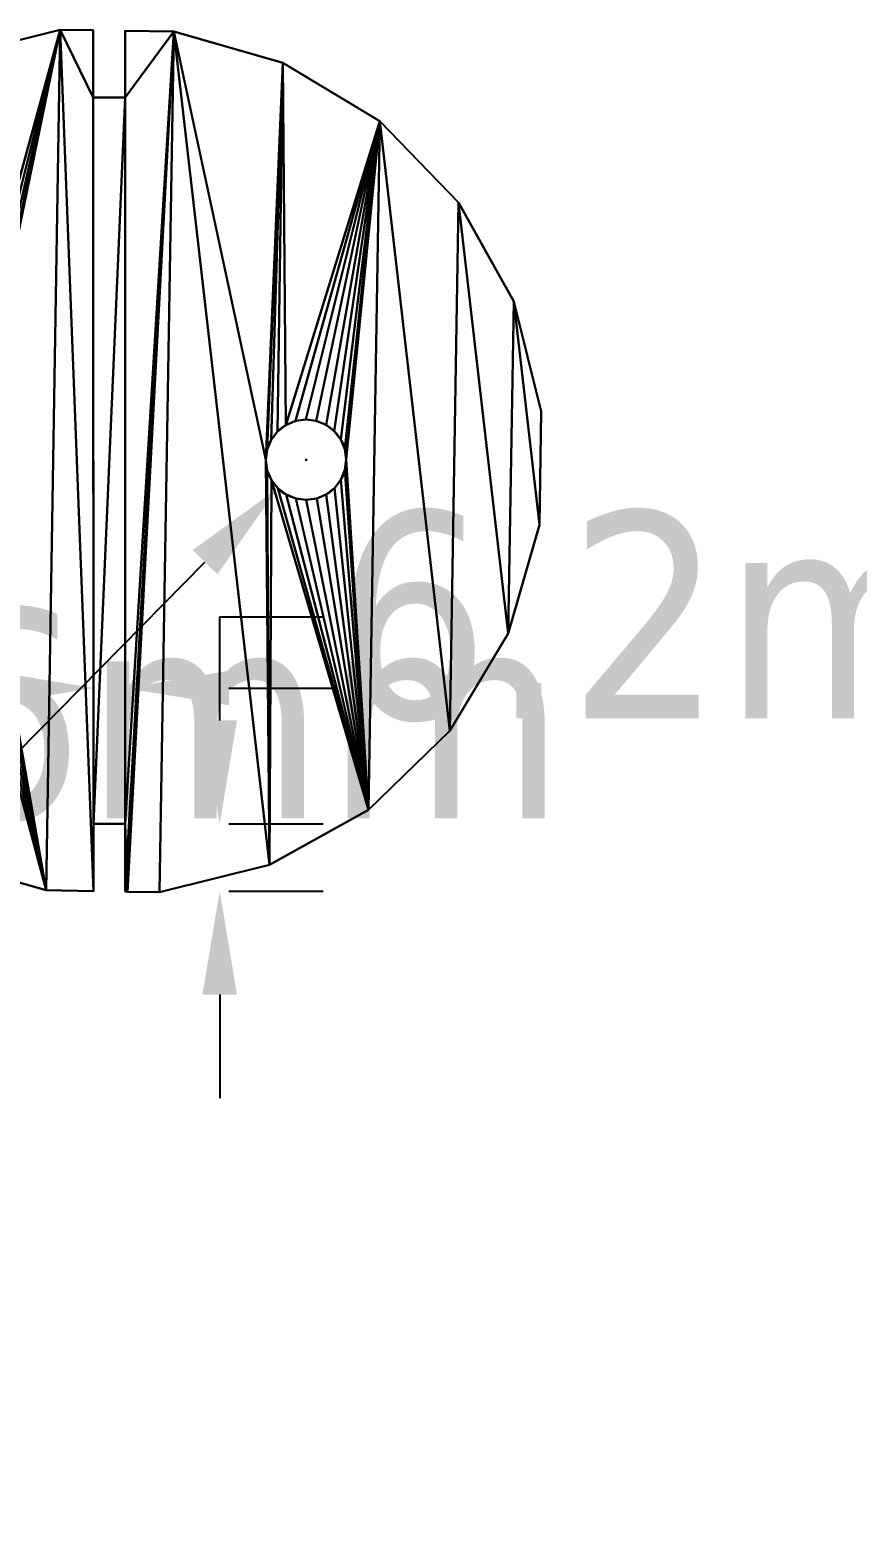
# Model space of a CAD drawing. Extents: x 8092 to 8804, y 9667 to 10646.
# Drawn here: x 8436.5 to 8512.7, y 10008.3 to 10145.3 of the extents above; entities that cross this region are included whole.
import ezdxf

# ---------------------------------------------------------------- set-up
doc = ezdxf.new("R2010")
doc.units = 0
doc.layers.get('0').update_dxf_attribs({"color": 13, "linetype": 'CONTINUOUS'})
doc.layers.get('DEFPOINTS').update_dxf_attribs({"linetype": 'CONTINUOUS'})
doc.styles.add('TAHOMA', font='tahoma.ttf')
doc.dimstyles.new('DIMSTYLE17', dxfattribs={"dimtxt": 19.10902, "dimasz": 9.55451, "dimexe": 9.55451, "dimexo": 9.55451, "dimgap": 1.910902, "dimtad": 0, "dimtih": 1, "dimtoh": 1, "dimdec": 1, "dimzin": 0, "dimtxsty": 'TAHOMA', "dimcen": 0.09, "dimazin": 3, "dimtfac": 1, "dimtdec": 4, "dimtofl": 0, "dimtmove": 0, "dimatfit": 3, "dimtolj": 1, "dimtzin": 0})
doc.dimstyles.new('DIMSTYLE26', dxfattribs={"dimtxt": 19.283714, "dimasz": 9.641857, "dimexe": 9.641857, "dimexo": 9.641857, "dimgap": 1.928371, "dimtad": 0, "dimtih": 1, "dimtoh": 1, "dimdec": 1, "dimzin": 0, "dimtxsty": 'TAHOMA', "dimcen": 0.09, "dimazin": 3, "dimtfac": 1, "dimtdec": 4, "dimtofl": 0, "dimtmove": 0, "dimatfit": 3, "dimtolj": 1, "dimtzin": 0})
doc.dimstyles.new('DIMSTYLE7', dxfattribs={"dimtxt": 19.077141, "dimasz": 9.538571, "dimexe": 9.538571, "dimexo": 9.538571, "dimgap": 1.907714, "dimtad": 0, "dimtih": 1, "dimtoh": 1, "dimdec": 1, "dimzin": 0, "dimtxsty": 'TAHOMA', "dimcen": 0.09, "dimazin": 3, "dimtfac": 1, "dimtdec": 4, "dimtofl": 0, "dimtmove": 0, "dimatfit": 3, "dimtolj": 1, "dimtzin": 0})

# ---------------------------------------------------------------- blocks, each defined once
blk = doc.blocks.new('*D32')
at = {"color": 0}
for p, q in [((8442.34, 10081.62), (8442.34, 10094.14)), ((8445.28, 10081.62), (8445.28, 10094.14)), ((8432.8, 10084.6), (8423.27, 10084.6)), ((8454.82, 10084.6), (8464.36, 10084.6))]:
    blk.add_line(p, q, dxfattribs=at)
for points in [[(8432.8, 10083.01), (8432.8, 10086.19), (8442.34, 10084.6)], [(8454.82, 10086.19), (8454.82, 10083.01), (8445.28, 10084.6)]]:
    blk.add_solid(points, dxfattribs=at)
at = {"layer": 'DEFPOINTS', "color": 0}
for p in [(8442.34, 10084.6), (8442.34, 10072.09), (8445.28, 10072.09)]:
    blk.add_point(p, dxfattribs=at)
at = {"color": 0, "insert": (8382.55, 10084.6), "char_height": 19.077, "attachment_point": 5, "style": 'TAHOMA'}
blk.add_mtext('\\A1;2.9mm', dxfattribs=at)
blk = doc.blocks.new('*D33')
at = {"color": 0}
for p, q in [((8453.98, 10091.16), (8463.52, 10091.16)), ((8453.98, 10081.62), (8453.98, 10091.16)), ((8454.82, 10072.09), (8463.52, 10072.09)), ((8454.82, 10065.89), (8463.52, 10065.89)), ((8453.98, 10056.35), (8453.98, 10046.81))]:
    blk.add_line(p, q, dxfattribs=at)
for points in [[(8452.39, 10081.62), (8455.57, 10081.62), (8453.98, 10072.09)], [(8455.57, 10056.35), (8452.39, 10056.35), (8453.98, 10065.89)]]:
    blk.add_solid(points, dxfattribs=at)
at = {"layer": 'DEFPOINTS', "color": 0}
for p in [(8445.28, 10072.09), (8453.98, 10072.09), (8445.28, 10065.89)]:
    blk.add_point(p, dxfattribs=at)
at = {"color": 0, "insert": (8504.39, 10091.16), "char_height": 19.077, "attachment_point": 5, "style": 'TAHOMA'}
blk.add_mtext('\\A1;6.2mm', dxfattribs=at)
blk = doc.blocks.new('*D34')
at = {"color": 0}
for p, q in [((8461.84, 10105.64), (8462.02, 10105.64)), ((8461.93, 10105.55), (8461.93, 10105.73)), ((8432.21, 10075.5), (8452.62, 10096.2)), ((8422.66, 10075.5), (8432.21, 10075.5))]:
    blk.add_line(p, q, dxfattribs=at)
blk.add_solid([(8453.76, 10095.08), (8451.49, 10097.32), (8459.33, 10103)], dxfattribs=at)
at = {"layer": 'DEFPOINTS', "color": 0}
for p in [(8464.53, 10108.27), (8459.33, 10103)]:
    blk.add_point(p, dxfattribs=at)
at = {"color": 0, "insert": (8372.3, 10075.5), "char_height": 19.109, "attachment_point": 5, "style": 'TAHOMA'}
blk.add_mtext('\\A1;%%c7.4mm', dxfattribs=at)
blk = doc.blocks.new('*D47')
at = {"color": 0}
for p, q in [((8347.22, 10081.77), (8339.61, 10075.86)), ((8356.87, 10081.77), (8347.22, 10081.77)), ((8292.16, 10039.12), (8292.34, 10039.12)), ((8292.25, 10039.03), (8292.25, 10039.21))]:
    blk.add_line(p, q, dxfattribs=at)
blk.add_solid([(8338.62, 10077.13), (8340.59, 10074.59), (8331.99, 10069.95)], dxfattribs=at)
at = {"layer": 'DEFPOINTS', "color": 0}
for p in [(8331.99, 10069.95), (8252.51, 10008.28)]:
    blk.add_point(p, dxfattribs=at)
at = {"color": 0, "insert": (8422.17, 10081.77), "char_height": 19.2837, "attachment_point": 5, "style": 'TAHOMA'}
blk.add_mtext('\\A1;%%c100.6mm', dxfattribs=at)

msp = doc.modelspace()

# ---------------------------------------------------------------- linework, layer by layer
for p, q in [((8439.29, 10145.26), (8429.17, 10142.73)), ((8439.29, 10145.26, 2.9), (8429.17, 10142.73, 2.9)), ((8442.33, 10145.22), (8439.29, 10145.26)), ((8442.33, 10145.22, 2.9), (8439.29, 10145.26, 2.9)), ((8439.29, 10145.26), (8439.29, 10145.26, 2.9)), ((8442.33, 10145.22), (8442.33, 10139.02)), ((8442.33, 10145.22, 2.9), (8442.33, 10139.02, 2.9)), ((8442.33, 10145.22), (8442.33, 10145.22, 2.9)), ((8445.27, 10145.22), (8445.27, 10145.16)), ((8445.27, 10145.16), (8445.27, 10139.02)), ((8449.74, 10145.09), (8445.27, 10145.16)), ((8445.27, 10145.16, 2.9), (8445.27, 10139.02, 2.9)), ((8449.74, 10145.09, 2.9), (8445.27, 10145.16, 2.9)), ((8445.27, 10145.16), (8445.27, 10145.16, 2.9)), ((8459.78, 10142.22), (8449.74, 10145.09)), ((8459.78, 10142.22, 2.9), (8449.74, 10145.09, 2.9)), ((8449.74, 10145.09), (8449.74, 10145.09, 2.9)), ((8468.73, 10136.85), (8459.78, 10142.22)), ((8468.73, 10136.85, 2.9), (8459.78, 10142.22, 2.9)), ((8459.78, 10142.22), (8459.78, 10142.22, 2.9)), ((8442.33, 10139.02), (8445.27, 10139.02)), ((8442.33, 10139.02, 2.9), (8445.27, 10139.02, 2.9)), ((8442.33, 10139.02), (8442.33, 10139.02, 2.9)), ((8445.27, 10139.02), (8445.27, 10139.02, 2.9)), ((8475.99, 10129.35), (8468.73, 10136.85)), ((8475.99, 10129.35, 2.9), (8468.73, 10136.85, 2.9)), ((8468.73, 10136.85), (8468.73, 10136.85, 2.9)), ((8481.06, 10120.22), (8475.99, 10129.35)), ((8481.06, 10120.22, 2.9), (8475.99, 10129.35, 2.9)), ((8475.99, 10129.35), (8475.99, 10129.35, 2.9)), ((8483.6, 10110.09), (8481.06, 10120.22)), ((8483.6, 10110.09, 2.9), (8481.06, 10120.22, 2.9)), ((8481.06, 10120.22), (8481.06, 10120.22, 2.9)), ((8483.43, 10099.65), (8483.6, 10110.09)), ((8483.43, 10099.65, 2.9), (8483.6, 10110.09, 2.9)), ((8483.6, 10110.09), (8483.6, 10110.09, 2.9)), ((8459.3, 10108.24), (8459.3, 10108.24, 2.9)), ((8460.07, 10108.83), (8460.07, 10108.83, 2.9)), ((8460.96, 10109.21), (8460.96, 10109.21, 2.9)), ((8461.91, 10109.34), (8461.91, 10109.34, 2.9)), ((8462.87, 10109.22), (8462.87, 10109.22, 2.9)), ((8463.77, 10108.85), (8463.77, 10108.85, 2.9)), ((8464.53, 10108.27), (8464.53, 10108.27, 2.9)), ((8458.72, 10107.47), (8458.72, 10107.47, 2.9)), ((8465.13, 10107.5), (8465.13, 10107.5, 2.9)), ((8458.23, 10105.62), (8458.23, 10105.62, 2.9)), ((8458.35, 10106.58), (8458.35, 10106.58, 2.9)), ((8465.5, 10106.61), (8465.5, 10106.61, 2.9)), ((8465.63, 10105.66), (8465.63, 10105.66, 2.9)), ((8458.36, 10104.66), (8458.36, 10104.66, 2.9)), ((8465.51, 10104.7), (8465.51, 10104.7, 2.9)), ((8458.74, 10103.77), (8458.74, 10103.77, 2.9)), ((8459.33, 10103.01), (8459.33, 10103.01, 2.9)), ((8464.56, 10103.03), (8464.56, 10103.03, 2.9)), ((8465.15, 10103.8), (8465.15, 10103.8, 2.9)), ((8460.1, 10102.42), (8460.1, 10102.42, 2.9)), ((8460.99, 10102.06), (8460.99, 10102.06, 2.9)), ((8461.95, 10101.94), (8461.95, 10101.94, 2.9)), ((8462.91, 10102.07), (8462.91, 10102.07, 2.9)), ((8463.8, 10102.44), (8463.8, 10102.44, 2.9)), ((8480.56, 10089.61), (8483.43, 10099.65)), ((8480.56, 10089.61, 2.9), (8483.43, 10099.65, 2.9)), ((8483.43, 10099.65), (8483.43, 10099.65, 2.9)), ((8475.19, 10080.65), (8480.56, 10089.61)), ((8475.19, 10080.65, 2.9), (8480.56, 10089.61, 2.9)), ((8480.56, 10089.61), (8480.56, 10089.61, 2.9)), ((8467.69, 10073.39), (8475.19, 10080.65)), ((8467.69, 10073.39, 2.9), (8475.19, 10080.65, 2.9)), ((8475.19, 10080.65), (8475.19, 10080.65, 2.9)), ((8458.56, 10068.32), (8467.69, 10073.39)), ((8458.56, 10068.32, 2.9), (8467.69, 10073.39, 2.9)), ((8467.69, 10073.39), (8467.69, 10073.39, 2.9)), ((8442.34, 10072.09), (8445.28, 10072.09)), ((8442.34, 10072.09), (8442.34, 10065.89)), ((8442.34, 10072.09, 2.9), (8445.28, 10072.09, 2.9)), ((8442.34, 10072.09, 2.9), (8442.34, 10065.89, 2.9)), ((8442.34, 10072.09), (8442.34, 10072.09, 2.9)), ((8445.28, 10072.09), (8445.28, 10065.89)), ((8445.28, 10072.09, 2.9), (8445.28, 10065.89, 2.9)), ((8445.28, 10072.09), (8445.28, 10072.09, 2.9)), ((8427.95, 10068.83), (8437.99, 10065.96)), ((8427.95, 10068.83, 2.9), (8437.99, 10065.96, 2.9)), ((8448.43, 10065.79), (8458.56, 10068.32)), ((8448.43, 10065.79, 2.9), (8458.56, 10068.32, 2.9)), ((8458.56, 10068.32), (8458.56, 10068.32, 2.9)), ((8437.99, 10065.96), (8442.34, 10065.89)), ((8437.99, 10065.96, 2.9), (8442.34, 10065.89, 2.9)), ((8437.99, 10065.96), (8437.99, 10065.96, 2.9)), ((8442.34, 10065.89), (8442.34, 10065.89, 2.9)), ((8445.28, 10065.89), (8445.48, 10065.83)), ((8445.28, 10065.89), (8445.28, 10065.84)), ((8445.28, 10065.89, 2.9), (8445.48, 10065.83, 2.9)), ((8445.28, 10065.89), (8445.28, 10065.89, 2.9)), ((8445.28, 10065.84), (8445.48, 10065.83)), ((8445.48, 10065.83), (8448.43, 10065.79)), ((8445.48, 10065.83, 2.9), (8448.43, 10065.79, 2.9)), ((8445.48, 10065.83), (8445.48, 10065.83, 2.9)), ((8448.43, 10065.79), (8448.43, 10065.79, 2.9))]:
    msp.add_line(p, q)
for centre in [(8461.93, 10105.64), (8461.93, 10105.64, 2.9)]:
    msp.add_circle(centre, 3.7)

# ---------------------------------------------------------------- dimensions: what is measured, and where the dimension line sits
at = {"color": 250}
for p1, p2, dimstyle, picture, middle in [((8464.53, 10108.27), (8459.33, 10103), 'DIMSTYLE17', '*D34', (8372.3, 10075.5)), ((8252.51, 10008.28), (8331.99, 10069.95), 'DIMSTYLE26', '*D47', (8422.17, 10081.77))]:
    dim = msp.add_diameter_dim_2p(p1=p1, p2=p2, dimstyle=dimstyle, override={"dimpost": 'mm'}, dxfattribs=at)
    dim.commit()
    dim.dimension.update_dxf_attribs({"geometry": picture, "text_midpoint": middle, "dimtype": 163})
dim = msp.add_linear_dim(base=(8453.98, 10072.09), p1=(8445.28, 10065.89), p2=(8445.28, 10072.09), angle=90, dimstyle='DIMSTYLE7', override={"dimpost": 'mm'}, dxfattribs=at)
dim.commit()
dim.dimension.update_dxf_attribs({"geometry": '*D33', "text_midpoint": (8504.39, 10091.16)})
dim = msp.add_linear_dim(base=(8442.34, 10084.6), p1=(8445.28, 10072.09), p2=(8442.34, 10072.09), dimstyle='DIMSTYLE7', override={"dimpost": 'mm'}, dxfattribs=at)
dim.commit()
dim.dimension.update_dxf_attribs({"geometry": '*D32', "text_midpoint": (8382.55, 10084.6)})

# ---------------------------------------------------------------- meshes
mesh = msp.add_polyface()
corners = [(8459.78, 10142.22), (8458.23, 10105.62), (8449.74, 10145.09), (8458.35, 10106.58), (8458.72, 10107.47), (8459.3, 10108.24), (8460.07, 10108.83), (8468.73, 10136.85), (8460.96, 10109.21), (8461.91, 10109.34), (8462.87, 10109.22), (8463.77, 10108.85), (8464.53, 10108.27), (8465.13, 10107.5), (8465.5, 10106.61), (8465.63, 10105.66), (8467.69, 10073.39), (8475.19, 10080.65), (8475.99, 10129.35), (8480.56, 10089.61), (8481.06, 10120.22), (8483.43, 10099.65), (8483.6, 10110.09), (8445.27, 10139.02), (8445.27, 10145.16), (8445.28, 10072.09), (8445.28, 10065.89), (8445.48, 10065.83), (8448.43, 10065.79), (8458.56, 10068.32), (8458.36, 10104.66), (8458.74, 10103.77), (8459.33, 10103.01), (8460.1, 10102.42), (8460.99, 10102.06), (8461.95, 10101.94), (8462.91, 10102.07), (8463.8, 10102.44), (8464.56, 10103.03), (8465.15, 10103.8), (8465.51, 10104.7), (8442.34, 10072.09), (8442.33, 10139.02), (8420.04, 10137.65), (8423.82, 10106.38), (8423.69, 10105.42), (8429.17, 10142.73), (8424.18, 10107.27), (8424.76, 10108.04), (8425.53, 10108.63), (8426.42, 10109.01), (8427.38, 10109.14), (8428.33, 10109.02), (8429.23, 10108.65), (8439.29, 10145.26), (8430, 10108.07), (8430.59, 10107.3), (8430.96, 10106.41), (8431.09, 10105.46), (8437.99, 10065.96), (8442.34, 10065.89), (8442.33, 10145.22), (8404.3, 10111.4), (8406.66, 10090.83), (8404.12, 10100.96), (8407.16, 10121.44), (8411.73, 10081.7), (8412.53, 10130.39), (8418.99, 10074.19), (8427.95, 10068.83), (8423.83, 10104.46), (8424.2, 10103.57), (8424.79, 10102.81), (8425.56, 10102.22), (8426.45, 10101.86), (8427.41, 10101.74), (8428.37, 10101.87), (8429.26, 10102.24), (8430.02, 10102.84), (8430.61, 10103.6), (8430.97, 10104.5)]
mesh.append_faces([[corners[k] for k in face] for face in [(21, 20, 22), (2, 23, 24), (42, 54, 61), (62, 63, 64)]], dxfattribs={"vtx0": -1})
mesh.append_faces([[corners[k] for k in face] for face in [(0, 1, 2), (1, 0, 3), (3, 0, 4), (4, 0, 5), (5, 0, 6), (6, 7, 8), (8, 7, 9), (9, 7, 10), (10, 7, 11), (11, 7, 12), (12, 7, 13), (13, 7, 14), (14, 7, 15), (16, 7, 17), (17, 18, 19), (19, 20, 21), (25, 2, 26), (26, 2, 27), (27, 2, 28), (28, 2, 29), (29, 31, 16), (23, 41, 42), (41, 23, 25), (44, 46, 47), (47, 46, 48), (48, 46, 49), (49, 46, 50), (50, 46, 51), (51, 46, 52), (52, 46, 53), (53, 54, 55), (55, 54, 56), (56, 54, 57), (57, 54, 58), (59, 54, 60), (60, 42, 41), (63, 65, 66), (66, 67, 68), (68, 45, 69), (69, 76, 59)]], dxfattribs={"vtx0": -1, "vtx1": -1})
mesh.append_faces([[corners[k] for k in face] for face in [(15, 7, 16), (23, 2, 25), (29, 2, 1), (58, 54, 59), (60, 54, 42), (68, 43, 45)]], dxfattribs={"vtx0": -1, "vtx1": -1, "vtx2": -1})
mesh.append_faces([[corners[k] for k in face] for face in [(6, 0, 7), (17, 7, 18), (19, 18, 20), (29, 1, 30), (29, 30, 31), (16, 31, 32), (16, 32, 33), (16, 33, 34), (16, 34, 35), (16, 35, 36), (16, 36, 37), (16, 37, 38), (16, 38, 39), (16, 39, 40), (16, 40, 15), (43, 44, 45), (44, 43, 46), (53, 46, 54), (63, 62, 65), (66, 65, 67), (68, 67, 43), (69, 45, 70), (69, 70, 71), (69, 71, 72), (69, 72, 73), (69, 73, 74), (69, 74, 75), (69, 75, 76), (59, 76, 77), (59, 77, 78), (59, 78, 79), (59, 79, 80), (59, 80, 58)]], dxfattribs={"vtx0": -1, "vtx2": -1})
mesh = msp.add_polyface()
corners = [(8406.66, 10090.83, 2.9), (8404.3, 10111.4, 2.9), (8404.12, 10100.96, 2.9), (8407.16, 10121.44, 2.9), (8411.73, 10081.7, 2.9), (8412.53, 10130.39, 2.9), (8418.99, 10074.19, 2.9), (8420.04, 10137.65, 2.9), (8423.69, 10105.42, 2.9), (8427.95, 10068.83, 2.9), (8423.83, 10104.46, 2.9), (8424.2, 10103.57, 2.9), (8424.79, 10102.81, 2.9), (8425.56, 10102.22, 2.9), (8426.45, 10101.86, 2.9), (8427.41, 10101.74, 2.9), (8428.37, 10101.87, 2.9), (8437.99, 10065.96, 2.9), (8429.26, 10102.24, 2.9), (8430.02, 10102.84, 2.9), (8430.61, 10103.6, 2.9), (8430.97, 10104.5, 2.9), (8431.09, 10105.46, 2.9), (8423.82, 10106.38, 2.9), (8429.17, 10142.73, 2.9), (8424.18, 10107.27, 2.9), (8424.76, 10108.04, 2.9), (8425.53, 10108.63, 2.9), (8426.42, 10109.01, 2.9), (8427.38, 10109.14, 2.9), (8428.33, 10109.02, 2.9), (8429.23, 10108.65, 2.9), (8439.29, 10145.26, 2.9), (8430, 10108.07, 2.9), (8430.59, 10107.3, 2.9), (8430.96, 10106.41, 2.9), (8442.34, 10065.89, 2.9), (8442.33, 10139.02, 2.9), (8442.34, 10072.09, 2.9), (8445.27, 10139.02, 2.9), (8445.28, 10072.09, 2.9), (8445.27, 10145.16, 2.9), (8449.74, 10145.09, 2.9), (8445.48, 10065.83, 2.9), (8448.43, 10065.79, 2.9), (8458.56, 10068.32, 2.9), (8458.23, 10105.62, 2.9), (8458.36, 10104.66, 2.9), (8458.74, 10103.77, 2.9), (8467.69, 10073.39, 2.9), (8459.33, 10103.01, 2.9), (8460.1, 10102.42, 2.9), (8460.99, 10102.06, 2.9), (8461.95, 10101.94, 2.9), (8462.91, 10102.07, 2.9), (8463.8, 10102.44, 2.9), (8464.56, 10103.03, 2.9), (8465.15, 10103.8, 2.9), (8465.51, 10104.7, 2.9), (8465.63, 10105.66, 2.9), (8459.78, 10142.22, 2.9), (8458.35, 10106.58, 2.9), (8458.72, 10107.47, 2.9), (8459.3, 10108.24, 2.9), (8460.07, 10108.83, 2.9), (8468.73, 10136.85, 2.9), (8460.96, 10109.21, 2.9), (8461.91, 10109.34, 2.9), (8462.87, 10109.22, 2.9), (8463.77, 10108.85, 2.9), (8464.53, 10108.27, 2.9), (8465.13, 10107.5, 2.9), (8465.5, 10106.61, 2.9), (8475.19, 10080.65, 2.9), (8475.99, 10129.35, 2.9), (8480.56, 10089.61, 2.9), (8481.06, 10120.22, 2.9), (8483.43, 10099.65, 2.9), (8483.6, 10110.09, 2.9), (8445.28, 10065.89, 2.9), (8442.33, 10145.22, 2.9)]
mesh.append_faces([[corners[k] for k in face] for face in [(0, 1, 2), (76, 77, 78), (43, 40, 79)]], dxfattribs={"vtx0": -1})
mesh.append_faces([[corners[k] for k in face] for face in [(1, 0, 3), (3, 4, 5), (5, 6, 7), (8, 9, 10), (10, 9, 11), (11, 9, 12), (12, 9, 13), (13, 9, 14), (14, 9, 15), (15, 9, 16), (16, 17, 18), (18, 17, 19), (19, 17, 20), (20, 17, 21), (21, 17, 22), (7, 23, 24), (23, 7, 8), (24, 31, 32), (37, 38, 39), (39, 40, 41), (41, 40, 42), (46, 45, 47), (47, 45, 48), (48, 49, 50), (50, 49, 51), (51, 49, 52), (52, 49, 53), (53, 49, 54), (54, 49, 55), (55, 49, 56), (56, 49, 57), (57, 49, 58), (58, 49, 59), (60, 64, 65), (65, 73, 74), (74, 75, 76)]], dxfattribs={"vtx0": -1, "vtx1": -1})
mesh.append_faces([[corners[k] for k in face] for face in [(7, 6, 8), (32, 22, 17), (32, 36, 37), (42, 40, 43), (42, 45, 46), (65, 59, 49)]], dxfattribs={"vtx0": -1, "vtx1": -1, "vtx2": -1})
mesh.append_faces([[corners[k] for k in face] for face in [(3, 0, 4), (5, 4, 6), (8, 6, 9), (16, 9, 17), (24, 23, 25), (24, 25, 26), (24, 26, 27), (24, 27, 28), (24, 28, 29), (24, 29, 30), (24, 30, 31), (32, 31, 33), (32, 33, 34), (32, 34, 35), (32, 35, 22), (32, 17, 36), (37, 36, 38), (39, 38, 40), (42, 43, 44), (42, 44, 45), (48, 45, 49), (46, 60, 42), (60, 46, 61), (60, 61, 62), (60, 62, 63), (60, 63, 64), (65, 64, 66), (65, 66, 67), (65, 67, 68), (65, 68, 69), (65, 69, 70), (65, 70, 71), (65, 71, 72), (65, 72, 59), (65, 49, 73), (74, 73, 75), (76, 75, 77)]], dxfattribs={"vtx0": -1, "vtx2": -1})
mesh.append_faces([[corners[k] for k in face] for face in [(80, 32, 37)]], dxfattribs={"vtx1": -1})
mesh = msp.add_polyface()
corners = [(8429.17, 10142.73, 2.9), (8439.29, 10145.26), (8429.17, 10142.73), (8439.29, 10145.26, 2.9)]
mesh.append_faces([[corners[k] for k in face] for face in [(0, 1, 2), (1, 0, 3)]], dxfattribs={"vtx0": -1})
mesh = msp.add_polyface()
corners = [(8439.29, 10145.26, 2.9), (8442.33, 10145.22), (8439.29, 10145.26), (8442.33, 10145.22, 2.9)]
mesh.append_faces([[corners[k] for k in face] for face in [(0, 1, 2), (1, 0, 3)]], dxfattribs={"vtx0": -1})
mesh = msp.add_polyface()
corners = [(8442.33, 10145.22), (8442.33, 10139.02, 2.9), (8442.33, 10139.02), (8442.33, 10145.22, 2.9)]
mesh.append_faces([[corners[k] for k in face] for face in [(0, 1, 2), (1, 0, 3)]], dxfattribs={"vtx0": -1})
mesh = msp.add_polyface()
corners = [(8445.27, 10145.16, 2.9), (8445.27, 10139.02), (8445.27, 10139.02, 2.9), (8445.27, 10145.16)]
mesh.append_faces([[corners[k] for k in face] for face in [(0, 1, 2), (1, 0, 3)]], dxfattribs={"vtx0": -1})
mesh = msp.add_polyface()
corners = [(8445.27, 10145.16, 2.9), (8449.74, 10145.09), (8445.27, 10145.16), (8449.74, 10145.09, 2.9)]
mesh.append_faces([[corners[k] for k in face] for face in [(0, 1, 2), (1, 0, 3)]], dxfattribs={"vtx0": -1})
mesh = msp.add_polyface()
corners = [(8449.74, 10145.09, 2.9), (8459.78, 10142.22), (8449.74, 10145.09), (8459.78, 10142.22, 2.9)]
mesh.append_faces([[corners[k] for k in face] for face in [(0, 1, 2), (1, 0, 3)]], dxfattribs={"vtx0": -1})
mesh = msp.add_polyface()
corners = [(8459.78, 10142.22, 2.9), (8468.73, 10136.85), (8459.78, 10142.22), (8468.73, 10136.85, 2.9)]
mesh.append_faces([[corners[k] for k in face] for face in [(0, 1, 2), (1, 0, 3)]], dxfattribs={"vtx0": -1})
mesh = msp.add_polyface()
corners = [(8442.33, 10139.02, 2.9), (8445.27, 10139.02), (8442.33, 10139.02), (8445.27, 10139.02, 2.9)]
mesh.append_faces([[corners[k] for k in face] for face in [(0, 1, 2), (1, 0, 3)]], dxfattribs={"vtx0": -1})
mesh = msp.add_polyface()
corners = [(8468.73, 10136.85), (8475.99, 10129.35, 2.9), (8475.99, 10129.35), (8468.73, 10136.85, 2.9)]
mesh.append_faces([[corners[k] for k in face] for face in [(0, 1, 2), (1, 0, 3)]], dxfattribs={"vtx0": -1})
mesh = msp.add_polyface()
corners = [(8475.99, 10129.35), (8481.06, 10120.22, 2.9), (8481.06, 10120.22), (8475.99, 10129.35, 2.9)]
mesh.append_faces([[corners[k] for k in face] for face in [(0, 1, 2), (1, 0, 3)]], dxfattribs={"vtx0": -1})
mesh = msp.add_polyface()
corners = [(8481.06, 10120.22), (8483.6, 10110.09, 2.9), (8483.6, 10110.09), (8481.06, 10120.22, 2.9)]
mesh.append_faces([[corners[k] for k in face] for face in [(0, 1, 2), (1, 0, 3)]], dxfattribs={"vtx0": -1})
mesh = msp.add_polyface()
corners = [(8483.6, 10110.09), (8483.43, 10099.65, 2.9), (8483.43, 10099.65), (8483.6, 10110.09, 2.9)]
mesh.append_faces([[corners[k] for k in face] for face in [(0, 1, 2), (1, 0, 3)]], dxfattribs={"vtx0": -1})
mesh = msp.add_polyface()
corners = [(8459.3, 10108.24), (8458.72, 10107.47, 2.9), (8458.72, 10107.47), (8459.3, 10108.24, 2.9)]
mesh.append_faces([[corners[k] for k in face] for face in [(0, 1, 2), (1, 0, 3)]], dxfattribs={"vtx0": -1})
mesh = msp.add_polyface()
corners = [(8460.07, 10108.83, 2.9), (8459.3, 10108.24), (8460.07, 10108.83), (8459.3, 10108.24, 2.9)]
mesh.append_faces([[corners[k] for k in face] for face in [(0, 1, 2), (1, 0, 3)]], dxfattribs={"vtx0": -1})
mesh = msp.add_polyface()
corners = [(8460.96, 10109.21, 2.9), (8460.07, 10108.83), (8460.96, 10109.21), (8460.07, 10108.83, 2.9)]
mesh.append_faces([[corners[k] for k in face] for face in [(0, 1, 2), (1, 0, 3)]], dxfattribs={"vtx0": -1})
mesh = msp.add_polyface()
corners = [(8461.91, 10109.34, 2.9), (8460.96, 10109.21), (8461.91, 10109.34), (8460.96, 10109.21, 2.9)]
mesh.append_faces([[corners[k] for k in face] for face in [(0, 1, 2), (1, 0, 3)]], dxfattribs={"vtx0": -1})
mesh = msp.add_polyface()
corners = [(8462.87, 10109.22, 2.9), (8461.91, 10109.34), (8462.87, 10109.22), (8461.91, 10109.34, 2.9)]
mesh.append_faces([[corners[k] for k in face] for face in [(0, 1, 2), (1, 0, 3)]], dxfattribs={"vtx0": -1})
mesh = msp.add_polyface()
corners = [(8463.77, 10108.85, 2.9), (8462.87, 10109.22), (8463.77, 10108.85), (8462.87, 10109.22, 2.9)]
mesh.append_faces([[corners[k] for k in face] for face in [(0, 1, 2), (1, 0, 3)]], dxfattribs={"vtx0": -1})
mesh = msp.add_polyface()
corners = [(8464.53, 10108.27, 2.9), (8463.77, 10108.85), (8464.53, 10108.27), (8463.77, 10108.85, 2.9)]
mesh.append_faces([[corners[k] for k in face] for face in [(0, 1, 2), (1, 0, 3)]], dxfattribs={"vtx0": -1})
mesh = msp.add_polyface()
corners = [(8464.53, 10108.27, 2.9), (8465.13, 10107.5), (8465.13, 10107.5, 2.9), (8464.53, 10108.27)]
mesh.append_faces([[corners[k] for k in face] for face in [(0, 1, 2), (1, 0, 3)]], dxfattribs={"vtx0": -1})
mesh = msp.add_polyface()
corners = [(8458.72, 10107.47), (8458.35, 10106.58, 2.9), (8458.35, 10106.58), (8458.72, 10107.47, 2.9)]
mesh.append_faces([[corners[k] for k in face] for face in [(0, 1, 2), (1, 0, 3)]], dxfattribs={"vtx0": -1})
mesh = msp.add_polyface()
corners = [(8465.13, 10107.5, 2.9), (8465.5, 10106.61), (8465.5, 10106.61, 2.9), (8465.13, 10107.5)]
mesh.append_faces([[corners[k] for k in face] for face in [(0, 1, 2), (1, 0, 3)]], dxfattribs={"vtx0": -1})
mesh = msp.add_polyface()
corners = [(8458.35, 10106.58), (8458.23, 10105.62, 2.9), (8458.23, 10105.62), (8458.35, 10106.58, 2.9)]
mesh.append_faces([[corners[k] for k in face] for face in [(0, 1, 2), (1, 0, 3)]], dxfattribs={"vtx0": -1})
mesh = msp.add_polyface()
corners = [(8458.23, 10105.62), (8458.36, 10104.66, 2.9), (8458.36, 10104.66), (8458.23, 10105.62, 2.9)]
mesh.append_faces([[corners[k] for k in face] for face in [(0, 1, 2), (1, 0, 3)]], dxfattribs={"vtx0": -1})
mesh = msp.add_polyface()
corners = [(8465.5, 10106.61, 2.9), (8465.63, 10105.66), (8465.63, 10105.66, 2.9), (8465.5, 10106.61)]
mesh.append_faces([[corners[k] for k in face] for face in [(0, 1, 2), (1, 0, 3)]], dxfattribs={"vtx0": -1})
mesh = msp.add_polyface()
corners = [(8465.63, 10105.66, 2.9), (8465.51, 10104.7), (8465.51, 10104.7, 2.9), (8465.63, 10105.66)]
mesh.append_faces([[corners[k] for k in face] for face in [(0, 1, 2), (1, 0, 3)]], dxfattribs={"vtx0": -1})
mesh = msp.add_polyface()
corners = [(8458.36, 10104.66), (8458.74, 10103.77, 2.9), (8458.74, 10103.77), (8458.36, 10104.66, 2.9)]
mesh.append_faces([[corners[k] for k in face] for face in [(0, 1, 2), (1, 0, 3)]], dxfattribs={"vtx0": -1})
mesh = msp.add_polyface()
corners = [(8465.51, 10104.7, 2.9), (8465.15, 10103.8), (8465.15, 10103.8, 2.9), (8465.51, 10104.7)]
mesh.append_faces([[corners[k] for k in face] for face in [(0, 1, 2), (1, 0, 3)]], dxfattribs={"vtx0": -1})
mesh = msp.add_polyface()
corners = [(8458.74, 10103.77), (8459.33, 10103.01, 2.9), (8459.33, 10103.01), (8458.74, 10103.77, 2.9)]
mesh.append_faces([[corners[k] for k in face] for face in [(0, 1, 2), (1, 0, 3)]], dxfattribs={"vtx0": -1})
mesh = msp.add_polyface()
corners = [(8459.33, 10103.01, 2.9), (8460.1, 10102.42), (8459.33, 10103.01), (8460.1, 10102.42, 2.9)]
mesh.append_faces([[corners[k] for k in face] for face in [(0, 1, 2), (1, 0, 3)]], dxfattribs={"vtx0": -1})
mesh = msp.add_polyface()
corners = [(8463.8, 10102.44, 2.9), (8464.56, 10103.03), (8463.8, 10102.44), (8464.56, 10103.03, 2.9)]
mesh.append_faces([[corners[k] for k in face] for face in [(0, 1, 2), (1, 0, 3)]], dxfattribs={"vtx0": -1})
mesh = msp.add_polyface()
corners = [(8465.15, 10103.8, 2.9), (8464.56, 10103.03), (8464.56, 10103.03, 2.9), (8465.15, 10103.8)]
mesh.append_faces([[corners[k] for k in face] for face in [(0, 1, 2), (1, 0, 3)]], dxfattribs={"vtx0": -1})
mesh = msp.add_polyface()
corners = [(8460.1, 10102.42, 2.9), (8460.99, 10102.06), (8460.1, 10102.42), (8460.99, 10102.06, 2.9)]
mesh.append_faces([[corners[k] for k in face] for face in [(0, 1, 2), (1, 0, 3)]], dxfattribs={"vtx0": -1})
mesh = msp.add_polyface()
corners = [(8460.99, 10102.06, 2.9), (8461.95, 10101.94), (8460.99, 10102.06), (8461.95, 10101.94, 2.9)]
mesh.append_faces([[corners[k] for k in face] for face in [(0, 1, 2), (1, 0, 3)]], dxfattribs={"vtx0": -1})
mesh = msp.add_polyface()
corners = [(8461.95, 10101.94, 2.9), (8462.91, 10102.07), (8461.95, 10101.94), (8462.91, 10102.07, 2.9)]
mesh.append_faces([[corners[k] for k in face] for face in [(0, 1, 2), (1, 0, 3)]], dxfattribs={"vtx0": -1})
mesh = msp.add_polyface()
corners = [(8462.91, 10102.07, 2.9), (8463.8, 10102.44), (8462.91, 10102.07), (8463.8, 10102.44, 2.9)]
mesh.append_faces([[corners[k] for k in face] for face in [(0, 1, 2), (1, 0, 3)]], dxfattribs={"vtx0": -1})
mesh = msp.add_polyface()
corners = [(8483.43, 10099.65), (8480.56, 10089.61, 2.9), (8480.56, 10089.61), (8483.43, 10099.65, 2.9)]
mesh.append_faces([[corners[k] for k in face] for face in [(0, 1, 2), (1, 0, 3)]], dxfattribs={"vtx0": -1})
mesh = msp.add_polyface()
corners = [(8480.56, 10089.61), (8475.19, 10080.65, 2.9), (8475.19, 10080.65), (8480.56, 10089.61, 2.9)]
mesh.append_faces([[corners[k] for k in face] for face in [(0, 1, 2), (1, 0, 3)]], dxfattribs={"vtx0": -1})
mesh = msp.add_polyface()
corners = [(8475.19, 10080.65, 2.9), (8467.69, 10073.39), (8475.19, 10080.65), (8467.69, 10073.39, 2.9)]
mesh.append_faces([[corners[k] for k in face] for face in [(0, 1, 2), (1, 0, 3)]], dxfattribs={"vtx0": -1})
mesh = msp.add_polyface()
corners = [(8467.69, 10073.39, 2.9), (8458.56, 10068.32), (8467.69, 10073.39), (8458.56, 10068.32, 2.9)]
mesh.append_faces([[corners[k] for k in face] for face in [(0, 1, 2), (1, 0, 3)]], dxfattribs={"vtx0": -1})
mesh = msp.add_polyface()
corners = [(8445.28, 10072.09, 2.9), (8442.34, 10072.09), (8445.28, 10072.09), (8442.34, 10072.09, 2.9)]
mesh.append_faces([[corners[k] for k in face] for face in [(0, 1, 2), (1, 0, 3)]], dxfattribs={"vtx0": -1})
mesh = msp.add_polyface()
corners = [(8442.34, 10072.09), (8442.34, 10065.89, 2.9), (8442.34, 10065.89), (8442.34, 10072.09, 2.9)]
mesh.append_faces([[corners[k] for k in face] for face in [(0, 1, 2), (1, 0, 3)]], dxfattribs={"vtx0": -1})
mesh = msp.add_polyface()
corners = [(8445.28, 10072.09, 2.9), (8445.28, 10065.89), (8445.28, 10065.89, 2.9), (8445.28, 10072.09)]
mesh.append_faces([[corners[k] for k in face] for face in [(0, 1, 2), (1, 0, 3)]], dxfattribs={"vtx0": -1})
mesh = msp.add_polyface()
corners = [(8437.99, 10065.96, 2.9), (8427.95, 10068.83), (8437.99, 10065.96), (8427.95, 10068.83, 2.9)]
mesh.append_faces([[corners[k] for k in face] for face in [(0, 1, 2), (1, 0, 3)]], dxfattribs={"vtx0": -1})
mesh = msp.add_polyface()
corners = [(8458.56, 10068.32, 2.9), (8448.43, 10065.79), (8458.56, 10068.32), (8448.43, 10065.79, 2.9)]
mesh.append_faces([[corners[k] for k in face] for face in [(0, 1, 2), (1, 0, 3)]], dxfattribs={"vtx0": -1})
mesh = msp.add_polyface()
corners = [(8442.34, 10065.89, 2.9), (8437.99, 10065.96), (8442.34, 10065.89), (8437.99, 10065.96, 2.9)]
mesh.append_faces([[corners[k] for k in face] for face in [(0, 1, 2), (1, 0, 3)]], dxfattribs={"vtx0": -1})
mesh = msp.add_polyface()
corners = [(8445.48, 10065.83, 2.9), (8445.28, 10065.89), (8445.48, 10065.83), (8445.28, 10065.89, 2.9)]
mesh.append_faces([[corners[k] for k in face] for face in [(0, 1, 2), (1, 0, 3)]], dxfattribs={"vtx0": -1})
mesh = msp.add_polyface()
corners = [(8448.43, 10065.79, 2.9), (8445.48, 10065.83), (8448.43, 10065.79), (8445.48, 10065.83, 2.9)]
mesh.append_faces([[corners[k] for k in face] for face in [(0, 1, 2), (1, 0, 3)]], dxfattribs={"vtx0": -1})

doc.saveas('drawing.dxf')
